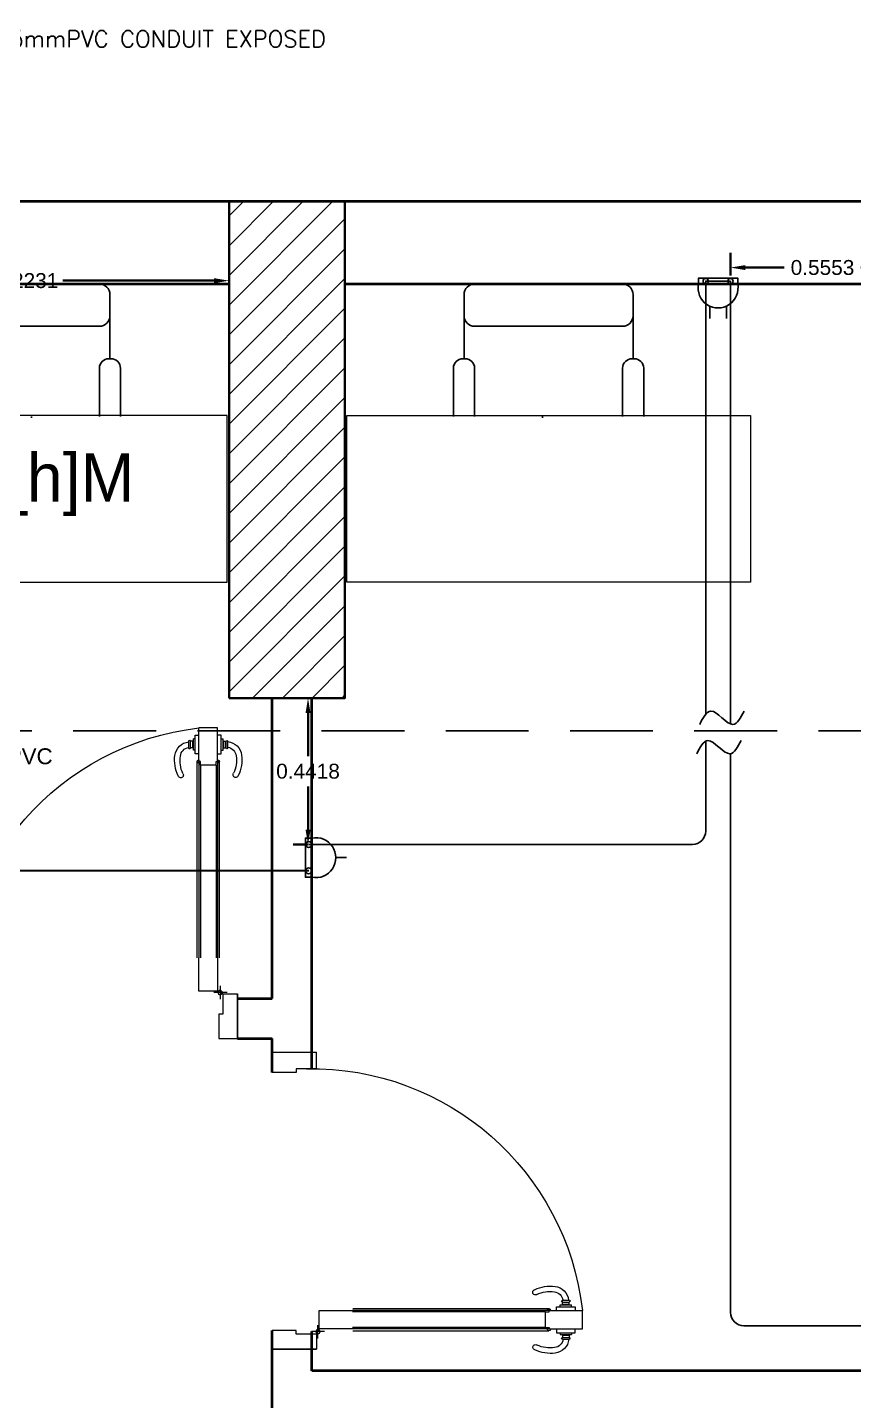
# Model space of a CAD drawing. Header units: inches. Extents: x 3955 to 4125, y 4886 to 4983.
# Drawn here: x 4048.135 to 4050.629, y 4934.844 to 4938.989 of the extents above; entities that cross this region are included whole.
import ezdxf

# ---------------------------------------------------------------- set-up
doc = ezdxf.new("R2010")
doc.units = ezdxf.units.IN
doc.header["$MEASUREMENT"] = 0
doc.linetypes.add('ACAD_ISO03W100', pattern=[30, 12, -18])
doc.linetypes.add('HIDDEN', pattern=[0.375, 0.25, -0.125])
doc.layers.get('0').update_dxf_attribs({"lineweight": 35})
doc.layers.get('Defpoints').update_dxf_attribs({"lineweight": 25})
for name, color, linetype, lineweight in [('Column(S)', 24, 'Continuous', 35), ('DIM', 6, 'Continuous', 20), ('DIM IN', 12, 'Continuous', 15), ('DOOR', 24, 'Continuous', 18), ('HA', 252, 'Continuous', 18), ('hatch col(S)', 45, 'Continuous', 15), ('Shop Drawing', 3, 'Continuous', 30), ('TEXT', 152, 'Continuous', 30), ('walls', 7, 'Continuous', 40)]:
    doc.layers.add(name, color=color, linetype=linetype, lineweight=lineweight)
for name, color, linetype in [('E Wiring', 1, 'HIDDEN'), ('E-CUT', 30, 'Continuous'), ('E-POWER', 3, 'Continuous'), ('E-TEXT', 2, 'Continuous'), ('finish', 32, 'Continuous'), ('N Wiring', 255, 'Continuous'), ('UMG-ML', 251, 'Continuous')]:
    doc.layers.add(name, color=color, linetype=linetype)
doc.styles.add('ELEC', font='romans.shx')
doc.styles.add('SOSA', font='sosa.shx')
doc.styles.get("Standard").update_dxf_attribs({"font": 'arial.ttf'})
doc.dimstyles.get("Standard").update_dxf_attribs({"dimtxt": 0.18, "dimasz": 0.18, "dimexe": 0.18, "dimexo": 0.0625, "dimgap": 0.09, "dimtad": 0, "dimtih": 1, "dimtoh": 1, "dimdec": 4, "dimzin": 0, "dimdsep": 46, "dimtxsty": 'Standard', "dimcen": 0.09, "dimadec": 0, "dimazin": 0, "dimtfac": 1, "dimtdec": 4, "dimtofl": 0, "dimtmove": 0, "dimatfit": 3, "dimfxl": 1, "dimtolj": 1, "dimtzin": 0, "dimarcsym": 0})

# ---------------------------------------------------------------- blocks, each defined once
blk = doc.blocks.new('A$C73D03C2A')
at = {"layer": 'DOOR', "linetype": 'Continuous'}
for p, q in [((0.0605, 0.8351), (0.0605, 0.8895)), ((0.0605, 0.8895), (0.0714, 0.8895)), ((0.0714, 0.8128), (0.0714, 0.9107)), ((0.0714, 0.9107), (0.1258, 0.9107)), ((0.1258, 0.8128), (0.1258, 0.9107)), ((0.1367, 0.8895), (0.1258, 0.8895)), ((0.1367, 0.8351), (0.1367, 0.8895)), ((0.0412, 0.8522), (0.0412, 0.8715)), ((0.0463, 0.8522), (0.0463, 0.8715)), ((0.0466, 0.8522), (0.0466, 0.8721)), ((0.0529, 0.8721), (0.0466, 0.8721)), ((0.0529, 0.8522), (0.0466, 0.8522)), ((0.0529, 0.8522), (0.0529, 0.8721)), ((0.0551, 0.8453), (0.0551, 0.879)), ((0.0605, 0.879), (0.0551, 0.879)), ((0.1367, 0.879), (0.1421, 0.879)), ((0.1421, 0.8453), (0.1421, 0.879)), ((0.1443, 0.8721), (0.1506, 0.8721)), ((0.1443, 0.8522), (0.1443, 0.8721)), ((0.1443, 0.8522), (0.1506, 0.8522)), ((0.1506, 0.8522), (0.1506, 0.8721)), ((0.156, 0.8721), (0.1558, 0.8721)), ((0.156, 0.8522), (0.156, 0.8721)), ((0.0605, 0.8453), (0.0551, 0.8453)), ((0.0714, 0.8351), (0.0605, 0.8351)), ((0.0659, 0.2365), (0.0659, 0.8124)), ((0.0706, 0.8171), (0.0706, 0.8076)), ((0.0714, 0.8128), (0.0714, 0.2363)), ((0.0757, 0.8128), (0.0714, 0.8128)), ((0.0757, 0.8019), (0.0757, 0.8128)), ((0.1214, 0.8019), (0.1214, 0.8128)), ((0.1214, 0.8128), (0.1258, 0.8128)), ((0.1258, 0.8351), (0.1367, 0.8351)), ((0.1258, 0.8128), (0.1258, 0.2363)), ((0.1266, 0.8171), (0.1266, 0.8076)), ((0.1313, 0.2365), (0.1313, 0.8124)), ((0.1367, 0.8453), (0.1421, 0.8453)), ((0.0757, 0.8019), (0.0757, 0.2363)), ((0.0757, 0.8019), (0.1214, 0.8019)), ((0.1214, 0.8019), (0.1214, 0.2363)), ((0.0714, 0.2363), (0.0714, 0.1384)), ((0.1258, 0.1384), (0.1258, 0.2363)), ((0.0127, 0), (0.0127, 0.1306)), ((0.0563, 0.1306), (0.0127, 0.1306)), ((0.0563, 0.1306), (0.0563, 0.0707)), ((0.0714, 0.1384), (0.1258, 0.1384)), ((0.8351, 0.1306), (0.8351, 0.0707)), ((0.8351, 0.1306), (0.8839, 0.1306)), ((0.8839, 0), (0.8839, 0.1306)), ((0.0563, 0.0707), (0.0671, 0.0707)), ((0.0671, 0.0707), (0.0671, 0)), ((0.8242, 0.0707), (0.8242, 0)), ((0.8351, 0.0707), (0.8242, 0.0707)), ((0.0671, 0), (0.0127, 0)), ((0.8242, 0), (0.8839, 0))]:
    blk.add_line(p, q, dxfattribs=at)
at = {"layer": 'DOOR'}
for p, q in [((0.0127, 0.1307), (0.0127, 0)), ((0.0127, 0.1307), (0.0127, 0)), ((0.0127, 0.1307), (0.0127, 0)), ((0.0435, 0.1345), (0.0822, 0.1345)), ((0.0563, 0.1306), (0.0714, 0.1384)), ((0.0638, 0.1538), (0.0638, 0.1152))]:
    blk.add_line(p, q, dxfattribs=at)
at = {"layer": 'DOOR', "linetype": 'Continuous'}
blk.add_circle((0.0638, 0.1345), 0.00617, dxfattribs=at)
at = {"layer": 'DOOR'}
blk.add_arc((0.0349, 0.1156), 0.8003, 358.9289, 83.4773, dxfattribs=at)
at = {"layer": 'DOOR', "linetype": 'Continuous'}
for centre, radius, start, end in [((0.0462, 0.8251), 0.0459, 96.2766, 172.4946), ((0.0462, 0.8251), 0.0297, 99.7089, 172.4946), ((0.0437, 0.8715), 0.00259, 0, 180), ((0.0437, 0.8522), 0.00259, 180, 0), ((0.1532, 0.8721), 0.00262, 0, 192.4511), ((0.1532, 0.8522), 0.00262, 167.5489, 0), ((0.151, 0.8244), 0.0459, 7.5054, 83.7234), ((0.151, 0.8244), 0.0297, 7.5054, 80.2911), ((0.1052, 0.8173), 0.1054, 172.4946, 205.9899), ((0.106, 0.8158), 0.0903, 171.5898, 204.9077), ((0.0706, 0.8124), 0.00476, 90, 270), ((0.1266, 0.8124), 0.00476, 270, 90), ((0.0912, 0.8151), 0.0903, 335.0923, 8.4102), ((0.092, 0.8166), 0.1054, 334.0101, 7.5054), ((0.0179, 0.7732), 0.00773, 195.2913, 36.6885), ((0.1793, 0.7725), 0.00773, 143.3115, 344.7087)]:
    blk.add_arc(centre, radius, start, end, dxfattribs=at)
blk = doc.blocks.new('A$C62E15A51')
at = {"layer": 'UMG-ML', "color": 34}
for p, q in [((0.5106, 0.4044), (0.0638, 0.4044)), ((0.0319, 0.3725), (0.0319, 0.3086)), ((0.5425, 0.3086), (0.5425, 0.3725)), ((0.0319, 0.2767), (0.0319, 0.3163)), ((0.5425, 0.2767), (0.5425, 0.3163)), ((0.0319, 0.2767), (0.0319, 0.1787)), ((0.0638, 0.2767), (0.5106, 0.2767)), ((0.5425, 0.1787), (0.5425, 0.2767)), ((0.0287, 0.1787), (0.0351, 0.1787)), ((0.5457, 0.1787), (0.5393, 0.1787)), ((0, 0.0044), (0, 0.15)), ((0.0638, 0.15), (0.0638, 0.0044)), ((0.5106, 0.15), (0.5106, 0.0044)), ((0.5744, 0.0044), (0.5744, 0.15)), ((0.269, 0), (0.269, 0.0044))]:
    blk.add_line(p, q, dxfattribs=at)
for centre, radius, start, end in [((0.0638, 0.3725), 0.0319, 90.0003, 180.0003), ((0.5106, 0.3725), 0.0319, 0.0003, 90.0003), ((0.0638, 0.3086), 0.0319, 180.0003, 270.0003), ((0.5106, 0.3086), 0.0319, 270.0003, 0.0003), ((0.0287, 0.15), 0.0287, 90.0003, 180.0003), ((0.0351, 0.15), 0.0287, 0.0003, 90.0003), ((0.5393, 0.15), 0.0287, 90.0003, 180.0003), ((0.5457, 0.15), 0.0287, 0.0003, 90.0003)]:
    blk.add_arc(centre, radius, start, end, dxfattribs=at)
blk = doc.blocks.new('S2')
at = {"linetype": 'Continuous'}
for p, q in [((-62, 167), (-62, 260)), ((62, 167), (62, 260))]:
    blk.add_line(p, q, dxfattribs=at)
blk.add_line((-147, 0), (147, 0))
blk.add_lwpolyline([(147, 0), (-147, 0), (-147, -44), (147, -44)], close=True)
for centre in [(-93, -22), (93, -22)]:
    blk.add_circle(centre, 19.4)
blk.add_arc((0, 30), 150, 348.4616, 191.5384, dxfattribs=at)
blk = doc.blocks.new('S1')
for p, q in [((0, 180), (0, 260)), ((-147, 0), (147, 0))]:
    blk.add_line(p, q)
blk.add_lwpolyline([(147, 0), (-147, 0), (-147, -48), (147, -48)], close=True)
for centre in [(-99, -24), (99, -24)]:
    blk.add_circle(centre, 22.2)
at = {"linetype": 'Continuous'}
blk.add_arc((0, 30), 150, 348.4616, 191.5384, dxfattribs=at)
blk = doc.blocks.new('*D314')
at = {"layer": 'Defpoints', "color": 0}
for p in [(3563.691, 1340.6159), (3563.691, 1340.5761, 0), (3564.2463, 1340.5761, 0)]:
    blk.add_point(p, dxfattribs=at)
at = {"layer": 'DIM', "color": 0, "lineweight": -2, "transparency": 16777216}
for p, q in [((3563.691, 1340.5917), (3563.691, 1340.6609)), ((3564.2463, 1340.5917), (3564.2463, 1340.6609)), ((3563.736, 1340.6159), (3563.8528, 1340.6159)), ((3564.2013, 1340.6159), (3564.0846, 1340.6159))]:
    blk.add_line(p, q, dxfattribs=at)
at = {"layer": 'DIM', "color": 0, "transparency": 16777216}
for points in [[(3563.736, 1340.6234), (3563.736, 1340.6084), (3563.691, 1340.6159)], [(3564.2013, 1340.6234), (3564.2013, 1340.6084), (3564.2463, 1340.6159)]]:
    blk.add_solid(points, dxfattribs=at)
at = {"layer": 'DIM', "color": 0, "transparency": 16777216, "insert": (3563.9687, 1340.6159), "char_height": 0.045, "attachment_point": 5}
blk.add_mtext('\\A1;0.5553', dxfattribs=at)
blk = doc.blocks.new('*D318')
at = {"layer": 'Defpoints', "color": 0}
for p in [(3562.4152, 1339.3163), (3562.4172, 1339.3163, 0), (3562.4172, 1338.8745, 0)]:
    blk.add_point(p, dxfattribs=at)
at = {"layer": 'DIM', "color": 0, "lineweight": -2, "transparency": 16777216}
for p, q in [((3562.4152, 1339.3163), (3562.3702, 1339.3163)), ((3562.4152, 1339.2713), (3562.4152, 1339.1409)), ((3562.4152, 1338.9195), (3562.4152, 1339.0499)), ((3562.4152, 1338.8745), (3562.3702, 1338.8745))]:
    blk.add_line(p, q, dxfattribs=at)
at = {"layer": 'DIM', "color": 0, "transparency": 16777216}
for points in [[(3562.4077, 1339.2713), (3562.4227, 1339.2713), (3562.4152, 1339.3163)], [(3562.4077, 1338.9195), (3562.4227, 1338.9195), (3562.4152, 1338.8745)]]:
    blk.add_solid(points, dxfattribs=at)
at = {"layer": 'DIM', "color": 0, "transparency": 16777216, "insert": (3562.4152, 1339.0954), "char_height": 0.045, "attachment_point": 5}
blk.add_mtext('\\A1;0.4418', dxfattribs=at)
blk = doc.blocks.new('*D319')
at = {"layer": 'Defpoints', "color": 0}
for p in [(3560.9536, 1340.5764), (3562.1767, 1340.5764, 0), (3562.1767, 1340.5764)]:
    blk.add_point(p, dxfattribs=at)
at = {"layer": 'DIM', "color": 0, "lineweight": -2, "transparency": 16777216}
for p, q in [((3560.9536, 1340.5764), (3560.9536, 1340.6214)), ((3562.1767, 1340.5764), (3562.1767, 1340.6214)), ((3560.9986, 1340.5764), (3561.4557, 1340.5764)), ((3562.1317, 1340.5764), (3561.6746, 1340.5764))]:
    blk.add_line(p, q, dxfattribs=at)
at = {"layer": 'DIM', "color": 0, "transparency": 16777216}
for points in [[(3560.9986, 1340.5839), (3560.9986, 1340.5689), (3560.9536, 1340.5764)], [(3562.1317, 1340.5839), (3562.1317, 1340.5689), (3562.1767, 1340.5764)]]:
    blk.add_solid(points, dxfattribs=at)
at = {"layer": 'DIM', "color": 0, "transparency": 16777216, "insert": (3561.5651, 1340.5764), "char_height": 0.045, "attachment_point": 5}
blk.add_mtext('\\A1;1.2231', dxfattribs=at)
blk = doc.blocks.new('A$C606D7A20')
at = {"layer": 'hatch col(S)', "ltscale": 2.5}
h = blk.add_hatch(dxfattribs=at)
h.set_pattern_fill('ANSI31', color=256, scale=0.02, angle=-360)
h.set_pattern_definition([(45, (-604.48472, 333.685716), (-0.0449012806, 0.0449012806), [])])
h.paths.add_polyline_path([(34.64755, -0.00015), (34.29757, -0.00015), (34.29757, -1.50011), (34.64757, -1.5002)])
at = {"layer": 'Column(S)', "ltscale": 2.5}
blk.add_lwpolyline([(34.29757, -1.50015), (34.64757, -1.50015), (34.64757, -0.00015), (34.29757, -0.00015)], close=True, dxfattribs=at)
at = {"layer": 'DIM IN', "ltscale": 2.5, "elevation": 0}
for points in [[(33.07309, -1.15), (34.29228, -1.15), (34.29228, -0.64701), (33.07309, -0.64701)], [(35.87205, -1.15), (34.65286, -1.15), (34.65286, -0.64701), (35.87205, -0.64701)]]:
    blk.add_lwpolyline(points, close=True, dxfattribs=at)
at = {"layer": 'E Wiring'}
blk.add_lwpolyline([(36.36722, -0.24038), (36.36722, -1.55911, -0.4142136), (36.32722, -1.59911), (32.73858, -1.59911, -0.4142136), (32.69858, -1.55911), (32.69858, -0.24038)], format="xyb", dxfattribs=at)
at = {"layer": 'E-CUT'}
for points in [[(35.85257, -1.53945, 0), (35.81911, -1.5796, 0), (35.7522, -1.53945, 0), (35.71875, -1.5796, 0)], [(35.84361, -1.62821, 0), (35.81016, -1.66835, 0), (35.74325, -1.62821, 0), (35.70979, -1.66835, 0)]]:
    blk.add_spline(points, degree=3, dxfattribs=at)
at = {"layer": 'HA', "linetype": 'ACAD_ISO03W100'}
blk.add_lwpolyline([(34.29757, 0), (48.78417, 0), (48.42931, -4.81079)], dxfattribs=at)
at = {"layer": 'N Wiring', "elevation": 0}
blk.add_lwpolyline([(35.73682, -1.54903), (35.73682, -0.24124), (35.81191, -0.24124)], dxfattribs=at)
at = {"layer": 'N Wiring'}
blk.add_lwpolyline([(35.81191, -0.24124), (35.81191, -1.57831)], dxfattribs=at)
at = {"layer": 'N Wiring', "elevation": 0}
blk.add_lwpolyline([(34.53807, -1.94199), (35.69682, -1.94199, 0.4142136), (35.73682, -1.90199), (35.73682, -1.63002)], format="xyb", dxfattribs=at)
at = {"layer": 'N Wiring'}
blk.add_lwpolyline([(35.81191, -1.66816), (35.81191, -3.35462, 0.4142136), (35.85191, -3.39462), (36.43409, -3.39462, -0.4142136), (36.47409, -3.43462), (36.47409, -3.54049)], format="xyb", dxfattribs=at)
at = {"layer": 'Shop Drawing', "elevation": 0}
blk.add_lwpolyline([(34.53807, -2.02164), (33.31778, -2.02164, 0.4142136), (33.27778, -2.06164), (33.27778, -9.69396, -0.4142136), (33.23778, -9.73396), (19.27281, -9.73396, -0.4142136), (19.23281, -9.69396), (19.23281, -8.70353, -0.4142136), (19.27281, -8.66353), (20.48283, -8.66353)], format="xyb", dxfattribs=at)
at = {"layer": 'walls', "ltscale": 2.5}
for p, q in [((0, 0), (46.78387, -0.00063)), ((31.45743, -0.25), (34.29757, -0.25)), ((34.64757, -0.25), (37.67747, -0.25)), ((34.42769, -2.40734), (34.42769, -1.50015)), ((34.54769, -2.61892, 0), (34.54769, -1.50015)), ((34.3232, -2.40734, 0), (34.42769, -2.40734, 0)), ((34.3232, -2.52734, 0), (34.42769, -2.52734, 0)), ((34.42769, -2.63012), (34.42769, -2.52734)), ((34.42769, -3.53087), (34.42769, -3.40899)), ((34.54769, -3.53087, 0), (34.54769, -3.4124, 0)), ((34.42769, -5.50468), (34.42769, -3.53087)), ((37.69263, -3.53087), (34.54769, -3.53087))]:
    blk.add_line(p, q, dxfattribs=at)
at = {"layer": 'DOOR', "ltscale": 2.5, "xscale": -1.028836370296499, "yscale": 1.028836370296499, "zscale": 1.028836370296499}
blk.add_blockref('A$C73D03C2A', (34.33631, -2.52734, 0), dxfattribs=at)
at = {"layer": 'DOOR', "ltscale": 2.5, "xscale": -1.028836370296499, "yscale": 1.028836370296499, "zscale": 1.028836370296499, "rotation": 270}
blk.add_blockref('A$C73D03C2A', (34.42769, -3.47807), dxfattribs=at)
at = {"layer": 'E-POWER', "xscale": -0.0004022874689625001, "yscale": 0.0004022874689625001, "zscale": 0.0004022874689625001}
for name, p, rotation in [('S2', (35.77436, -0.25), 180), ('S1', (34.54769, -1.98181, 0), 269.9999999999588)]:
    blk.add_blockref(name, p, dxfattribs=dict(at, rotation=rotation))
at = {"layer": 'finish', "ltscale": 2.5, "xscale": -1, "rotation": 0.0003434799639912001}
blk.add_blockref('A$C62E15A51', (33.9699, -0.65437), dxfattribs=at)
at = {"layer": 'finish', "ltscale": 2.5, "rotation": 359.9996565200361}
blk.add_blockref('A$C62E15A51', (34.97524, -0.65437), dxfattribs=at)
at = {"layer": 'E-TEXT', "style": 'ELEC'}
blk.add_text('3*3mm2CUXLPE/PVC,25mmPVC CONDUIT EXPOSED', height=0.05, dxfattribs=at).set_placement((32.84587, 0.46475, 0))
at = {"layer": 'E-TEXT', "insert": (32.74637, -1.57161, 0), "char_height": 0.0480602, "attachment_point": 1}
blk.add_mtext_dynamic_manual_height_columns('20A,C23Y/DB-B\\P3*4mm2CUXLPE/PVC,25mmPVC CONDUIT EXPOSED', width=0.8333528, gutter_width=12.5, heights=[0.22794], dxfattribs=at)
at = {"layer": 'TEXT', "linetype": 'Continuous', "ltscale": 0.09, "style": 'SOSA'}
blk.add_text('ud__h]M', height=0.145417, dxfattribs=at).set_placement((33.25449, -0.90696, 0))
at = {"layer": 'DIM'}
for base, p1, p2, picture, middle in [((35.81191, -0.20057, 0), (36.36722, -0.24038), (35.81191, -0.24038), '*D314', (36.08956, -0.20057, 0)), ((34.29757, -0.24004, 0), (33.07447, -0.24004, 0), (34.29757, -0.24004), '*D319', (33.68602, -0.24004, 0))]:
    dim = blk.add_linear_dim(base=base, p1=p1, p2=p2, dimstyle='Standard', dxfattribs=at)
    dim.commit()
    dim.dimension.update_dxf_attribs({"geometry": picture, "text_midpoint": middle, "insert": (-3527.87912, -1340.81648)})
dim = blk.add_linear_dim(base=(34.53608, -1.50015, 0), p1=(34.53807, -1.94199, 0), p2=(34.53807, -1.50015), angle=90, dimstyle='Standard', dxfattribs=at)
dim.commit()
dim.dimension.update_dxf_attribs({"geometry": '*D318', "text_midpoint": (34.53608, -1.72107, 0), "insert": (-3527.87912, -1340.81648)})

msp = doc.modelspace()

# ---------------------------------------------------------------- block references
msp.add_blockref('A$C606D7A20', (4014.4456, 4938.4649))

doc.saveas('drawing.dxf')
